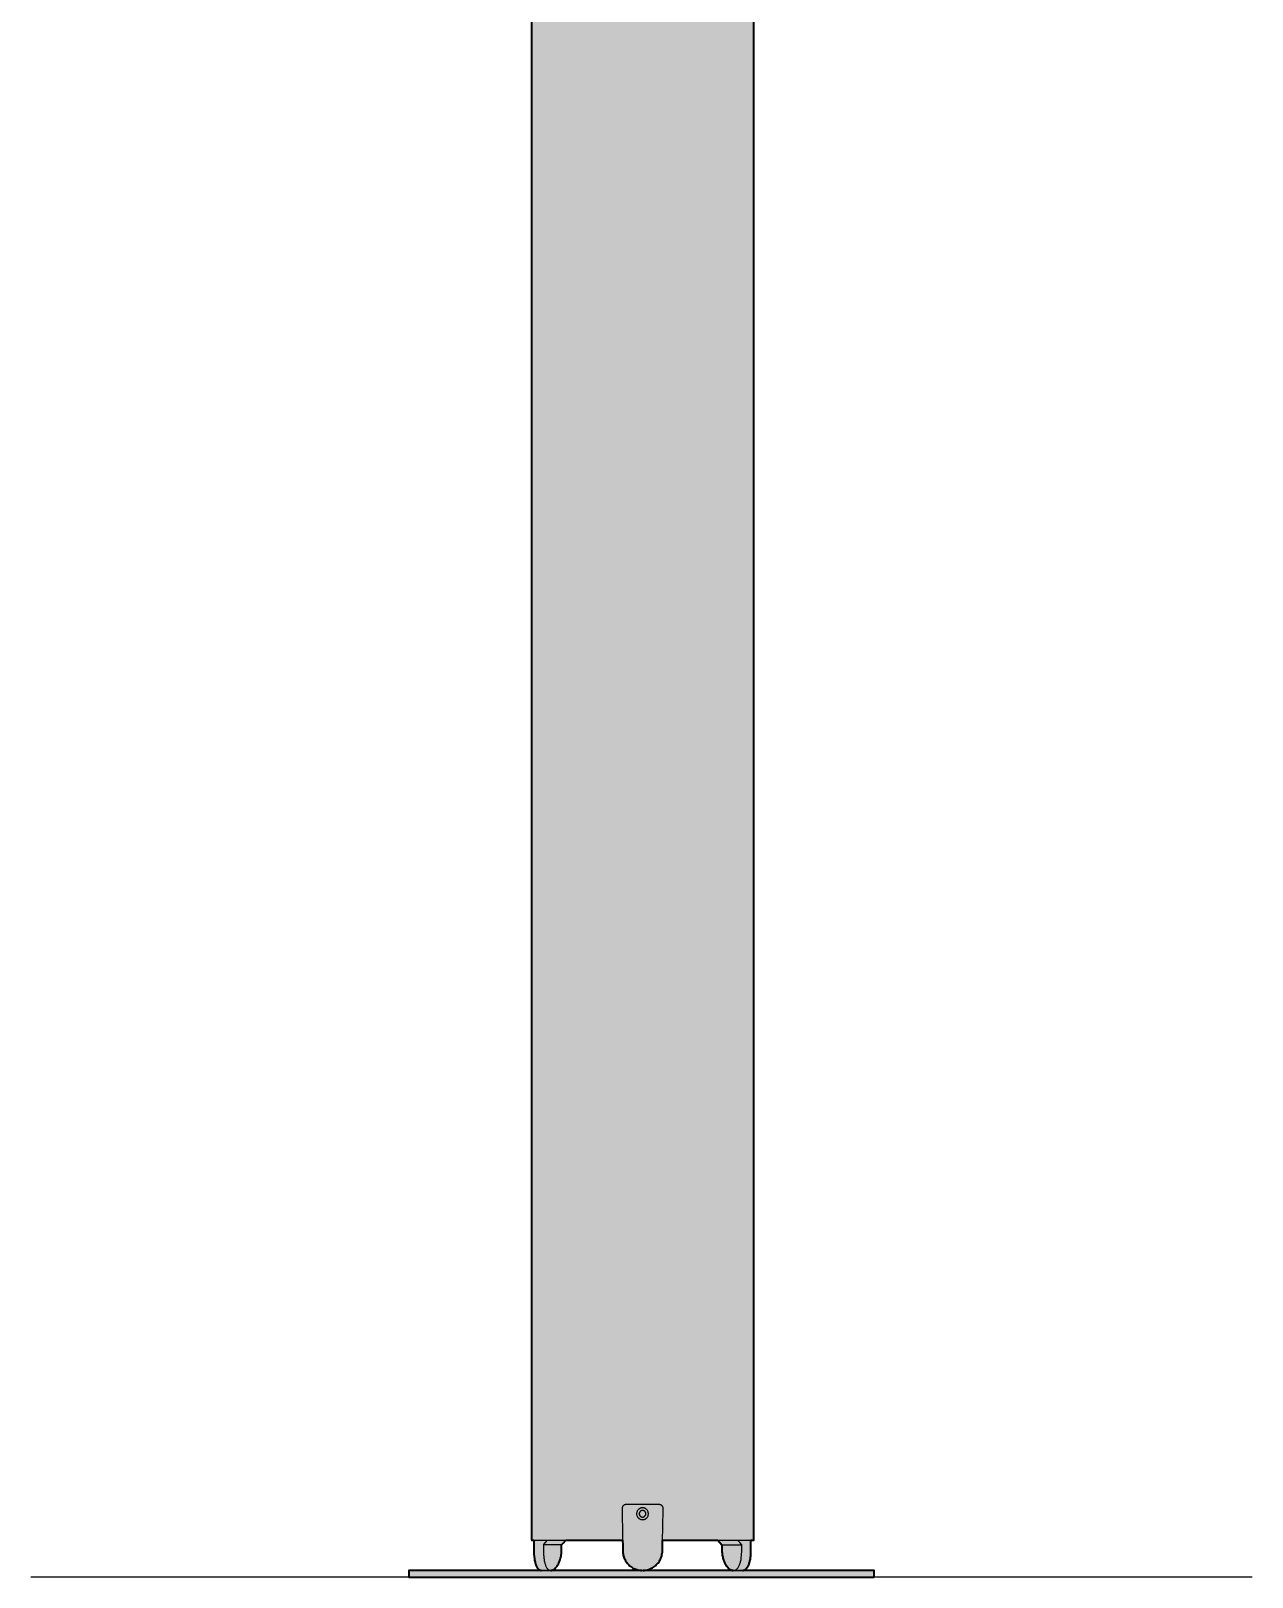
# Model space of a CAD drawing. Header units: millimetres. Extents: x 0 to 1492, y 0 to 2000.
# Drawn here: x 0 to 931, y 0 to 1179 of the extents above; entities that cross this region are included whole.
import ezdxf

# ---------------------------------------------------------------- set-up
doc = ezdxf.new("R2010")
doc.units = ezdxf.units.MM
doc.layers.add('Blocks', color=7, linetype='Continuous')
doc.layers.add('Blocks$Fill', color=7, linetype='Continuous', true_color=0xffffff)
for name, color, linetype, lineweight, true_color in [('Blocks$Inner', 7, 'Continuous', 25, 0x007f00), ('Blocks$Outline', 7, 'Continuous', 35, 0xff3f3f), ('Groud', 7, 'Continuous', 25, 0x243775)]:
    doc.layers.add(name, color=color, linetype=linetype, lineweight=lineweight, true_color=true_color)

# ---------------------------------------------------------------- blocks, each defined once
blk = doc.blocks.new('Stylos Floor Lamp Side')
at = {"layer": 'Blocks$Fill'}
h = blk.add_hatch(color=256, dxfattribs=at)
h.paths.add_polyline_path([(551.2, 28.2), (551.2, 2000), (381.6, 2000), (381.6, 28.2), (383.5, 28.2), (383.6, 18), (383.6, 17.1), (383.7, 16.3), (383.8, 15.4), (383.9, 14.5), (384, 13.7), (384.1, 12.9), (384.3, 12.1), (384.4, 11.4), (384.6, 10.6), (384.8, 10), (385, 9.3), (385.3, 8.7), (385.5, 8.1), (385.8, 7.6), (386.1, 7.1), (386.4, 6.7), (386.7, 6.3), (387, 6), (387.3, 5.7), (387.7, 5.5), (388.1, 5.3), (388.4, 5.2), (388.8, 5.1), (389.1, 5), (378.3, 5), (288.1, 5), (288.1, 0), (643.1, 0), (643.1, 5), (542.9, 5), (543.3, 5.1), (543.7, 5.2), (544, 5.3), (544.4, 5.5), (544.7, 5.7), (545.1, 5.9), (545.4, 6.2), (545.7, 6.5), (546, 6.9), (546.3, 7.3), (546.6, 7.7), (546.9, 8.2), (547.1, 8.7), (547.4, 9.3), (547.6, 9.8), (547.8, 10.4), (548, 11), (548.1, 11.7), (548.3, 12.3), (548.4, 13), (548.6, 13.7), (548.7, 14.5), (548.8, 15.2), (548.9, 16), (548.9, 16.7), (549, 17.5), (549, 18.3), (549.1, 19.1), (549.1, 19.9), (549.1, 28.2)], flags=0)
h.paths.add_polyline_path([(466.9, 5), (467.6, 5.1), (468.4, 5.2), (469.2, 5.3), (470.1, 5.5), (470.9, 5.7), (471.7, 6), (472.5, 6.3), (473.3, 6.7), (474.1, 7.1), (474.8, 7.6), (475.6, 8.1), (476.3, 8.7), (476.9, 9.3), (477.6, 10), (478.2, 10.6), (478.7, 11.4), (479.2, 12.1), (479.7, 12.9), (480.1, 13.7), (480.4, 14.5), (480.8, 15.4), (481, 16.3), (481.2, 17.1), (481.4, 18), (481.5, 18.9), (481.5, 19.9), (481.7, 28.2), (523.7, 28.2), (526.9, 24.6), (526.9, 19.1), (527, 18.3), (527.1, 17.5), (527.2, 16.7), (527.3, 15.9), (527.5, 15.2), (527.6, 14.5), (527.8, 13.7), (528.1, 13), (528.3, 12.3), (528.6, 11.7), (528.9, 11), (529.2, 10.4), (529.5, 9.8), (529.9, 9.3), (530.2, 8.7), (530.6, 8.2), (531, 7.7), (531.4, 7.3), (531.8, 6.8), (532.3, 6.5), (532.7, 6.1), (533.1, 5.8), (533.6, 5.6), (534, 5.4), (534.4, 5.2), (534.8, 5.1), (535.3, 5.1), (535.5, 5), (482.7, 5)], flags=0)
h.paths.add_polyline_path([(438.6, 5), (417.2, 5), (416.5, 5), (396.5, 5), (396.8, 5.1), (397.2, 5.1), (397.6, 5.2), (398, 5.4), (398.4, 5.6), (398.8, 5.9), (399.2, 6.2), (399.6, 6.5), (400, 6.9), (400.4, 7.3), (400.8, 7.8), (401.2, 8.3), (401.5, 8.8), (401.9, 9.4), (402.2, 10), (402.5, 10.6), (402.8, 11.3), (403.1, 11.9), (403.4, 12.7), (403.7, 13.5), (403.9, 14.3), (404.1, 15.2), (404.3, 16.1), (404.4, 17), (404.5, 18), (404.6, 18.9), (404.6, 19.9), (404.6, 24.6), (407.9, 28.2), (451.2, 28.2), (451.4, 19.1), (451.4, 18.3), (451.6, 17.5), (451.7, 16.7), (451.9, 16), (452.2, 15.2), (452.4, 14.5), (452.8, 13.7), (453.1, 13), (453.5, 12.3), (453.9, 11.7), (454.4, 11), (454.9, 10.4), (455.4, 9.8), (455.9, 9.3), (456.5, 8.7), (457.1, 8.2), (457.8, 7.7), (458.4, 7.3), (459.1, 6.9), (459.8, 6.5), (462.8, 5.5), (463.6, 5.3), (464.4, 5.2), (465.2, 5.1), (465.9, 5), (439.2, 5)], flags=0)
at = {"layer": 'Blocks$Inner'}
for p, q in [((463.9, 48), (463.9, 48.1)), ((470.8, 47.4), (470.8, 47.4)), ((523.7, 28.2), (525.3, 26.4))]:
    blk.add_line(p, q, dxfattribs=at)
for points in [[(381.6, 28.2), (381.6, 2000), (551.2, 2000), (551.2, 28.2)], [(466.9, 5), (467.6, 5.1), (468.4, 5.2), (469.2, 5.3), (470.1, 5.5), (470.9, 5.7), (471.7, 6), (472.5, 6.3), (473.3, 6.7), (474.1, 7.1), (474.8, 7.6), (475.6, 8.1), (476.3, 8.7), (476.9, 9.3), (477.6, 10), (478.2, 10.6), (478.7, 11.4), (479.2, 12.1), (479.7, 12.9), (480.1, 13.7), (480.4, 14.5), (480.8, 15.4), (481, 16.3), (481.2, 17.1), (481.4, 18), (481.5, 18.9), (481.5, 19.9), (481.5, 21.9), (481.6, 23.9), (481.6, 24.6), (481.7, 31.2), (481.7, 32), (481.8, 34), (481.8, 36.1), (481.8, 38.1), (481.9, 40.1), (481.9, 42.1), (481.9, 44.2), (482, 46.2), (482, 48.2), (482, 50.2), (482.1, 52.3), (482.1, 52.4), (482.1, 52.6), (482, 52.9), (482, 53), (482, 53.2), (481.9, 53.4), (481.8, 53.6), (481.7, 53.7), (481.7, 53.8), (481.6, 54), (481.4, 54.2), (481.2, 54.4), (481, 54.6), (480.7, 54.8), (480.5, 55), (480.2, 55.1), (479.9, 55.2), (479.8, 55.2), (479.7, 55.3), (479.5, 55.3), (479.4, 55.3), (479.1, 55.3), (477, 55.3), (476.5, 55.3), (475.9, 55.3), (474.9, 55.3), (472.8, 55.3), (470.6, 55.3), (469.6, 55.3), (469.3, 55.3), (468.5, 55.3), (466.4, 55.3), (464.3, 55.3), (463.5, 55.3), (463.3, 55.3), (462.2, 55.3), (460.1, 55.3), (458, 55.3), (456.9, 55.3), (456.3, 55.3), (455.9, 55.3), (453.8, 55.3), (453.5, 55.3), (453.3, 55.3), (453.2, 55.3), (453, 55.2), (452.9, 55.2), (452.6, 55.1), (452.4, 55), (452.2, 54.9), (452.1, 54.8), (451.9, 54.6), (451.6, 54.4), (451.4, 54.2), (451.3, 54), (451.2, 53.8), (451.1, 53.7), (451, 53.6), (451, 53.4), (450.9, 53.2), (450.9, 53), (450.8, 52.9), (450.8, 52.6), (450.8, 52.4), (450.8, 52.3), (450.8, 50.2), (450.8, 48.2), (450.9, 46.2), (450.9, 44.2), (450.9, 42.1), (451, 40.1), (451, 38.1), (451.1, 36.1), (451.1, 34), (451.1, 32), (451.1, 31.2), (451.3, 24.6), (451.3, 23.9), (451.3, 21.9), (451.3, 19.9), (451.4, 19.1), (451.4, 18.3), (451.6, 17.5), (451.7, 16.7), (451.9, 16), (452.2, 15.2), (452.4, 14.5), (452.8, 13.7), (453.1, 13), (453.5, 12.3), (453.9, 11.7), (454.4, 11), (454.9, 10.4), (455.4, 9.8), (455.9, 9.3), (456.5, 8.7), (457.1, 8.2), (457.8, 7.7), (458.4, 7.3), (459.1, 6.9), (459.8, 6.5), (462.8, 5.5), (463.6, 5.3), (464.4, 5.2), (465.2, 5.1), (465.9, 5)], [(381.4, 28.2), (381.7, 28.2), (382.1, 28.2), (382.1, 28.2), (382.4, 28.2), (383.5, 28.2), (385.2, 28.2), (385.3, 28.2), (385.9, 28.2), (387.3, 28.2), (389.8, 28.2), (392.8, 28.2), (396.2, 28.2), (399.9, 28.2), (401.4, 28.2), (402.7, 28.2), (404.1, 28.2), (408.6, 28.2), (413.4, 28.2), (413.5, 28.2), (414.7, 28.2), (415.3, 28.2), (418.5, 28.2), (423.9, 28.2), (428.3, 28.2), (428.8, 28.2), (429.5, 28.2), (435.3, 28.2), (441.3, 28.2), (442.2, 28.2), (444.4, 28.2), (445.2, 28.2), (447.5, 28.2), (451.2, 28.2)], [(383.5, 28.2), (383.6, 19.9), (383.6, 18.9), (383.6, 18), (383.6, 17.1), (383.7, 16.3), (383.8, 15.4), (383.9, 14.5), (384, 13.7), (384.1, 12.9), (384.3, 12.1), (384.4, 11.4), (384.6, 10.6), (384.8, 10), (385, 9.3), (385.3, 8.7), (385.5, 8.1), (385.8, 7.6), (386.1, 7.1), (386.4, 6.7), (386.7, 6.3), (387, 6), (387.3, 5.7), (387.7, 5.5), (388.1, 5.3), (388.4, 5.2), (388.8, 5.1), (389.1, 5)], [(390.8, 24.6), (392.4, 26.4), (394, 28.2)], [(407.9, 28.2), (407.1, 27.3), (406.3, 26.4), (404.6, 24.6), (403.5, 24.6), (402.4, 24.6), (401.5, 24.6), (401.3, 24.6), (400.2, 24.6), (399.2, 24.6), (398.3, 24.6), (397.4, 24.6), (397.3, 24.6), (396.5, 24.6), (395.6, 24.6), (394.8, 24.6), (394.6, 24.6), (394.5, 24.6), (394, 24.6), (393.4, 24.6), (393.3, 24.6), (392.6, 24.6), (392.3, 24.6), (391.9, 24.6), (391.4, 24.6), (390.8, 24.6), (390.8, 22.3), (390.8, 19.9), (390.8, 19.1), (390.9, 18.3), (390.9, 17.5), (390.9, 16.7), (391, 15.9), (391.1, 15.2), (391.2, 14.5), (391.3, 13.7), (391.4, 13), (391.5, 12.3), (391.6, 11.7), (391.8, 11), (391.9, 10.4), (392.1, 9.8), (392.3, 9.3), (392.5, 8.7), (392.7, 8.2), (392.9, 7.7), (393.2, 7.3), (393.5, 6.8), (393.8, 6.5), (394, 6.1), (394.4, 5.8), (394.7, 5.6), (395, 5.4), (395.4, 5.2), (395.7, 5.1), (396.1, 5.1), (396.5, 5), (396.8, 5.1), (397.2, 5.1), (397.6, 5.2), (398, 5.4), (398.4, 5.6), (398.8, 5.9), (399.2, 6.2), (399.6, 6.5), (400, 6.9), (400.4, 7.3), (400.8, 7.8), (401.2, 8.3), (401.5, 8.8), (401.9, 9.4), (402.2, 10), (402.5, 10.6), (402.8, 11.3), (403.1, 11.9), (403.4, 12.7), (403.7, 13.5), (403.9, 14.3), (404.1, 15.2), (404.3, 16.1), (404.4, 17), (404.5, 18), (404.6, 18.9), (404.6, 19.9), (404.6, 22.3), (404.6, 24.6)], [(481.7, 28.2), (485.3, 28.2), (491.5, 28.2), (492.8, 28.2), (493.7, 28.2), (497.5, 28.2), (503.3, 28.2), (508.9, 28.2), (514.3, 28.2), (519.4, 28.2), (542.7, 28.2), (542.7, 28.2), (543, 28.2), (545.5, 28.2), (547.6, 28.2), (548.2, 28.2), (548.5, 28.2), (549.1, 28.2), (549.3, 28.2), (550.5, 28.2), (551.2, 28.2), (551.2, 28.2), (551.4, 28.2)], [(483, 5), (487.6, 5), (492.6, 5), (493.8, 5), (496.3, 5), (504.8, 5), (506, 5), (506.8, 5), (513.2, 5), (517.9, 5), (519.6, 5), (521.6, 5), (529.8, 5), (537.8, 5), (542.9, 5), (543.3, 5.1), (543.7, 5.2), (544, 5.3), (544.4, 5.5), (544.7, 5.7), (545.1, 5.9), (545.4, 6.2), (545.7, 6.5), (546, 6.9), (546.3, 7.3), (546.6, 7.7), (546.9, 8.2), (547.1, 8.7), (547.4, 9.3), (547.6, 9.8), (547.8, 10.4), (548, 11), (548.1, 11.7), (548.3, 12.3), (548.4, 13), (548.6, 13.7), (548.7, 14.5), (548.8, 15.2), (548.9, 16), (548.9, 16.7), (549, 17.5), (549, 18.3), (549.1, 19.1), (549.1, 19.9), (549.1, 21.9), (549.1, 23.9), (549.1, 28), (549.1, 28.2)], [(525.3, 26.4), (526.9, 24.6), (528, 24.6), (528.1, 24.6), (529.1, 24.6), (529.3, 24.6), (530.4, 24.6), (531.6, 24.6), (532.6, 24.6), (533.7, 24.6), (533.9, 24.6), (534.7, 24.6), (535.7, 24.6), (536.1, 24.6), (536.6, 24.6), (537.4, 24.6), (537.5, 24.6), (538.4, 24.6), (539.2, 24.6), (539.6, 24.6), (540, 24.6), (540.7, 24.6), (541.4, 24.6), (542, 24.6)], [(526.9, 24.6), (526.9, 22.3), (526.9, 19.9), (526.9, 19.1), (527, 18.3), (527.1, 17.5), (527.2, 16.7), (527.3, 15.9), (527.5, 15.2), (527.6, 14.5), (527.8, 13.7), (528.1, 13), (528.3, 12.3), (528.6, 11.7), (528.9, 11), (529.2, 10.4), (529.5, 9.8), (529.9, 9.3), (530.2, 8.7), (530.6, 8.2), (531, 7.7), (531.4, 7.3), (531.8, 6.8), (532.3, 6.5), (532.7, 6.1), (533.1, 5.8), (533.6, 5.6), (534, 5.4), (534.4, 5.2), (534.8, 5.1), (535.3, 5.1), (535.5, 5)], [(535.9, 5), (536.1, 5.1), (536.5, 5.1), (536.9, 5.2), (537.3, 5.4), (537.7, 5.6), (538, 5.9), (538.4, 6.2), (538.7, 6.5), (539, 6.9), (539.3, 7.3), (539.6, 7.8), (539.9, 8.3), (540.1, 8.8), (540.4, 9.4), (540.6, 10), (540.8, 10.6), (541, 11.3), (541.2, 11.9), (541.3, 12.7), (541.5, 13.5), (541.6, 14.3), (541.7, 15.2), (541.8, 16.1), (541.9, 17), (541.9, 18), (542, 18.9), (542, 19.9), (542, 24.6), (540.5, 26.4), (538.9, 28.2)], [(378.3, 5), (386, 5), (390.1, 5), (391.4, 5), (393.9, 5), (402, 5), (410.2, 5), (413.2, 5), (414.9, 5), (416.5, 5)], [(417.2, 5), (418.5, 5), (427, 5), (435.5, 5), (438.6, 5)], [(439.2, 5), (440.9, 5), (444.2, 5), (452.8, 5), (454.1, 5), (456.1, 5), (461.5, 5), (465.7, 5), (467.4, 5), (468.4, 5), (470.3, 5), (479, 5), (480.6, 5), (482.7, 5)]]:
    blk.add_lwpolyline(points, dxfattribs=at)
for points in [[(466.9, 43.8), (467.1, 43.8), (467.3, 43.9), (467.5, 43.9), (467.7, 43.9), (467.9, 44), (468.1, 44.1), (468.4, 44.2), (468.6, 44.3), (468.8, 44.4), (468.9, 44.5), (469.1, 44.6), (469.2, 44.8), (469.4, 44.9), (469.5, 45), (469.7, 45.2), (469.9, 45.5), (470.2, 45.8), (470.4, 46.1), (470.6, 46.5), (470.7, 47), (470.8, 47.2), (470.8, 47.4), (470.9, 47.9), (470.9, 48.3), (470.9, 48.8), (470.9, 49), (470.8, 49.1), (470.8, 49.3), (470.8, 49.5), (470.7, 49.7), (470.5, 50.2), (470.3, 50.7), (470, 51.1), (469.6, 51.5), (469.2, 51.8), (469, 52), (468.8, 52.1), (468.6, 52.3), (468.3, 52.4), (468.1, 52.5), (467.8, 52.6), (467.6, 52.6), (467.5, 52.7), (467.1, 52.8), (466.7, 52.8), (466.5, 52.8), (466.3, 52.8), (465.9, 52.8), (465.7, 52.8), (465.5, 52.7), (465.3, 52.7), (465.1, 52.6), (464.9, 52.6), (464.7, 52.5), (464.4, 52.3), (464, 52.1), (463.9, 52), (463.7, 51.9), (463.4, 51.7), (463.3, 51.5), (463.1, 51.4), (462.9, 51.1), (462.7, 51), (462.6, 50.8), (462.4, 50.5), (462.2, 50), (462.1, 49.6), (462, 49.2), (461.9, 48.7), (461.9, 48.2), (461.9, 47.8), (462, 47.3), (462.1, 46.9), (462.3, 46.4), (462.5, 45.9), (462.8, 45.5), (463.2, 45.1), (463.4, 44.9), (463.6, 44.7), (463.8, 44.6), (464, 44.4), (464.2, 44.3), (464.5, 44.2), (464.7, 44.1), (465, 44), (465.3, 43.9), (465.5, 43.8), (465.7, 43.8), (465.9, 43.8), (466.1, 43.8), (466.3, 43.8), (466.5, 43.8), (466.7, 43.8)], [(466.5, 50.8), (466.4, 50.8), (466.3, 50.8), (466.3, 50.8), (466.2, 50.8), (466.1, 50.8), (465.9, 50.8), (465.8, 50.7), (465.7, 50.7), (465.6, 50.7), (465.5, 50.6), (465.3, 50.6), (465.2, 50.5), (465.1, 50.5), (465, 50.4), (464.9, 50.3), (464.8, 50.2), (464.7, 50.2), (464.6, 50.1), (464.6, 50), (464.5, 49.9), (464.4, 49.8), (464.3, 49.7), (464.3, 49.6), (464.2, 49.5), (464.1, 49.4), (464.1, 49.3), (464, 49.2), (464, 49), (464, 48.9), (463.9, 48.8), (463.9, 48.7), (463.9, 48.6), (463.9, 48.4), (463.9, 48.3), (463.9, 48.2), (463.9, 48.1), (463.9, 47.9), (463.9, 47.8), (464, 47.7), (464, 47.6), (464, 47.5), (464.1, 47.3), (464.1, 47.2), (464.2, 47.1), (464.2, 47), (464.3, 46.9), (464.4, 46.8), (464.4, 46.7), (464.5, 46.6), (464.6, 46.5), (464.7, 46.4), (464.8, 46.4), (464.9, 46.3), (465, 46.2), (465.1, 46.1), (465.2, 46.1), (465.3, 46), (465.4, 46), (465.5, 45.9), (465.6, 45.9), (465.8, 45.9), (465.9, 45.8), (466, 45.8), (466.1, 45.8), (466.3, 45.8), (466.3, 45.8), (466.4, 45.8), (466.5, 45.8), (466.6, 45.8), (466.7, 45.8), (466.9, 45.8), (467, 45.8), (467.1, 45.9), (467.2, 45.9), (467.3, 46), (467.5, 46), (467.6, 46.1), (467.7, 46.1), (467.8, 46.2), (467.9, 46.3), (468, 46.3), (468.1, 46.4), (468.2, 46.5), (468.2, 46.6), (468.3, 46.7), (468.4, 46.8), (468.5, 46.9), (468.5, 47), (468.6, 47.1), (468.7, 47.2), (468.7, 47.3), (468.8, 47.4), (468.8, 47.5), (468.8, 47.7), (468.9, 47.8), (468.9, 47.9), (468.9, 48), (468.9, 48.1), (468.9, 48.3), (468.9, 48.4), (468.9, 48.5), (468.9, 48.6), (468.9, 48.8), (468.8, 48.9), (468.8, 49), (468.8, 49.1), (468.7, 49.2), (468.7, 49.3), (468.6, 49.5), (468.6, 49.6), (468.5, 49.7), (468.4, 49.8), (468.4, 49.9), (468.3, 50), (468.2, 50), (468.1, 50.1), (468, 50.2), (467.9, 50.3), (467.8, 50.4), (467.7, 50.4), (467.6, 50.5), (467.5, 50.6), (467.4, 50.6), (467.3, 50.6), (467.2, 50.7), (467, 50.7), (466.9, 50.7), (466.8, 50.8), (466.7, 50.8), (466.5, 50.8)], [(643.1, 0), (643.1, 5), (288.1, 5), (288.1, 0)]]:
    blk.add_lwpolyline(points, close=True, dxfattribs=at)
at = {"layer": 'Blocks$Outline'}
for points in [[(551.2, 28.2), (551.2, 2000), (381.6, 2000), (381.6, 28.2)], [(381.6, 28.2), (381.7, 28.2), (382.1, 28.2), (382.1, 28.2), (382.4, 28.2), (383.5, 28.2)], [(383.5, 28.2), (383.6, 19.9), (383.6, 18.9), (383.6, 18), (383.6, 17.1), (383.7, 16.3), (383.8, 15.4), (383.9, 14.5), (384, 13.7), (384.1, 12.9), (384.3, 12.1), (384.4, 11.4), (384.6, 10.6), (384.8, 10), (385, 9.3), (385.3, 8.7), (385.5, 8.1), (385.8, 7.6), (386.1, 7.1), (386.4, 6.7), (386.7, 6.3), (387, 6), (387.3, 5.7), (387.7, 5.5), (388.1, 5.3), (388.4, 5.2), (388.8, 5.1), (389.1, 5)], [(396.5, 5), (396.8, 5.1), (397.2, 5.1), (397.6, 5.2), (398, 5.4), (398.4, 5.6), (398.8, 5.9), (399.2, 6.2), (399.6, 6.5), (400, 6.9), (400.4, 7.3), (400.8, 7.8), (401.2, 8.3), (401.5, 8.8), (401.9, 9.4), (402.2, 10), (402.5, 10.6), (402.8, 11.3), (403.1, 11.9), (403.4, 12.7), (403.7, 13.5), (403.9, 14.3), (404.1, 15.2), (404.3, 16.1), (404.4, 17), (404.5, 18), (404.6, 18.9), (404.6, 19.9), (404.6, 22.3), (404.6, 24.6)], [(404.6, 24.6), (406.3, 26.4), (407.1, 27.3), (407.9, 28.2)], [(407.9, 28.2), (408.6, 28.2), (413.4, 28.2), (413.5, 28.2), (414.7, 28.2), (415.3, 28.2), (418.5, 28.2), (423.9, 28.2), (428.3, 28.2), (428.8, 28.2), (429.5, 28.2), (435.3, 28.2), (441.3, 28.2), (442.2, 28.2), (444.4, 28.2), (445.2, 28.2), (447.5, 28.2), (451.2, 28.2)], [(451.2, 28.2), (451.3, 24.6), (451.3, 23.9), (451.3, 21.9), (451.3, 19.9), (451.4, 19.1), (451.4, 18.3), (451.6, 17.5), (451.7, 16.7), (451.9, 16), (452.2, 15.2), (452.4, 14.5), (452.8, 13.7), (453.1, 13), (453.5, 12.3), (453.9, 11.7), (454.4, 11), (454.9, 10.4), (455.4, 9.8), (455.9, 9.3), (456.5, 8.7), (457.1, 8.2), (457.8, 7.7), (458.4, 7.3), (459.1, 6.9), (459.8, 6.5)], [(466.9, 5), (467.6, 5.1), (468.4, 5.2), (469.2, 5.3), (470.1, 5.5), (470.9, 5.7), (471.7, 6), (472.5, 6.3), (473.3, 6.7), (474.1, 7.1), (474.8, 7.6), (475.6, 8.1), (476.3, 8.7), (476.9, 9.3), (477.6, 10), (478.2, 10.6), (478.7, 11.4), (479.2, 12.1), (479.7, 12.9), (480.1, 13.7), (480.4, 14.5), (480.8, 15.4), (481, 16.3), (481.2, 17.1), (481.4, 18), (481.5, 18.9), (481.5, 19.9), (481.5, 21.9), (481.6, 23.9), (481.6, 24.6), (481.7, 28.2)], [(481.7, 28.2), (485.3, 28.2), (491.5, 28.2), (492.8, 28.2), (493.7, 28.2), (497.5, 28.2), (503.3, 28.2), (508.9, 28.2), (514.3, 28.2), (519.4, 28.2), (523.7, 28.2)], [(523.7, 28.2), (525.3, 26.4), (526.9, 24.6)], [(526.9, 24.6), (526.9, 22.3), (526.9, 19.9), (526.9, 19.1), (527, 18.3), (527.1, 17.5), (527.2, 16.7), (527.3, 15.9), (527.5, 15.2), (527.6, 14.5), (527.8, 13.7), (528.1, 13), (528.3, 12.3), (528.6, 11.7), (528.9, 11), (529.2, 10.4), (529.5, 9.8), (529.9, 9.3), (530.2, 8.7), (530.6, 8.2), (531, 7.7), (531.4, 7.3), (531.8, 6.8), (532.3, 6.5), (532.7, 6.1), (533.1, 5.8), (533.6, 5.6), (534, 5.4), (534.4, 5.2), (534.8, 5.1), (535.3, 5.1), (535.5, 5)], [(549.1, 19.9), (549.1, 21.9), (549.1, 23.9), (549.1, 28), (549.1, 28.2)], [(549.1, 28.2), (549.1, 28.2), (549.3, 28.2), (550.5, 28.2), (551.2, 28.2), (551.2, 28.2)], [(542.9, 5), (543.3, 5.1), (543.7, 5.2), (544, 5.3), (544.4, 5.5), (544.7, 5.7), (545.1, 5.9), (545.4, 6.2), (545.7, 6.5), (546, 6.9), (546.3, 7.3), (546.6, 7.7), (546.9, 8.2), (547.1, 8.7), (547.4, 9.3), (547.6, 9.8), (547.8, 10.4), (548, 11), (548.1, 11.7), (548.3, 12.3), (548.4, 13), (548.6, 13.7), (548.7, 14.5), (548.8, 15.2), (548.9, 16), (548.9, 16.7), (549, 17.5), (549, 18.3), (549.1, 19.1), (549.1, 19.9)], [(378.3, 5), (288.1, 5), (288.1, 0), (643.1, 0)], [(389.1, 5), (386, 5), (378.3, 5)], [(416.5, 5), (414.9, 5), (413.2, 5), (410.2, 5), (402, 5), (396.5, 5)], [(417.2, 5), (416.5, 5)], [(438.6, 5), (435.5, 5), (427, 5), (418.5, 5), (417.2, 5)], [(439.2, 5), (438.6, 5)], [(465.9, 5), (465.7, 5), (461.5, 5), (456.1, 5), (454.1, 5), (452.8, 5), (444.2, 5), (440.9, 5), (439.2, 5)], [(459.8, 6.5), (462.8, 5.5), (463.6, 5.3), (464.4, 5.2), (465.2, 5.1), (465.9, 5)], [(482.7, 5), (480.6, 5), (479, 5), (470.3, 5), (468.4, 5), (467.4, 5), (466.9, 5)], [(535.5, 5), (482.7, 5)], [(643.1, 0), (643.1, 5), (542.9, 5)]]:
    blk.add_lwpolyline(points, dxfattribs=at)

msp = doc.modelspace()

# ---------------------------------------------------------------- linework, layer by layer
at = {"layer": 'Groud'}
msp.add_lwpolyline([(931.2, 0), (0, 0)], dxfattribs=at)

# ---------------------------------------------------------------- block references
at = {"layer": 'Blocks'}
msp.add_blockref('Stylos Floor Lamp Side', (0, 0), dxfattribs=at)

doc.saveas('drawing.dxf')
